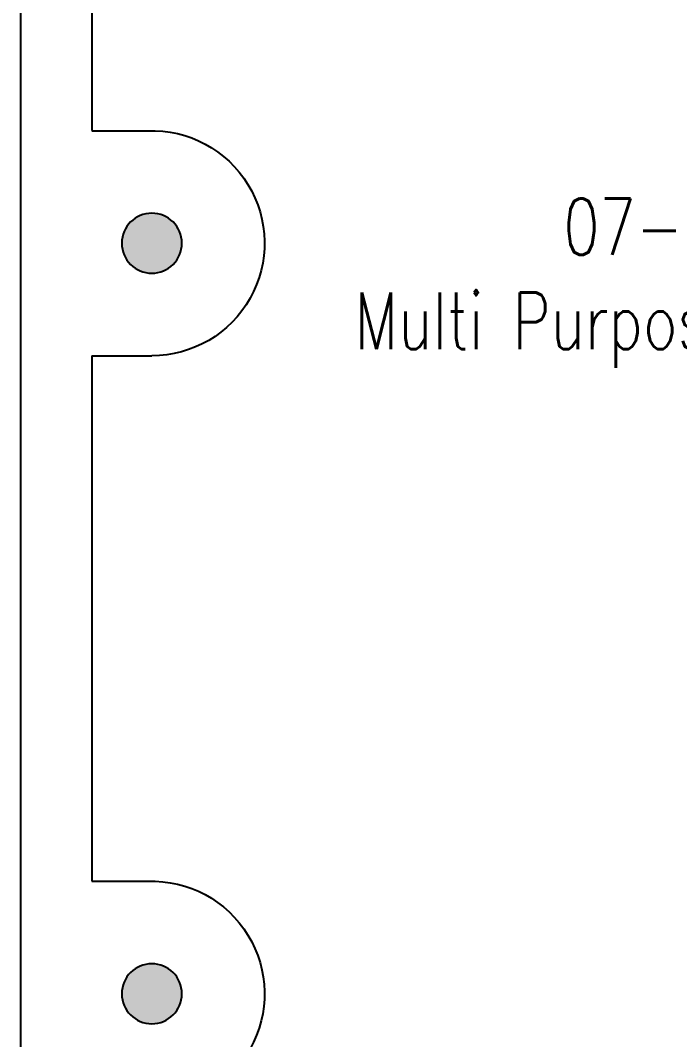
# Model space of a CAD drawing. Extents: x 11182 to 734459, y -1391328 to 152085.
# Drawn here: x 110223 to 114612, y -567561 to -560770 of the extents above; entities that cross this region are included whole.
import ezdxf
from ezdxf.enums import TextEntityAlignment as Align

# ---------------------------------------------------------------- set-up
doc = ezdxf.new("R2010")
doc.units = 0
doc.header["$LTSCALE"] = 500
doc.header["$MEASUREMENT"] = 0
for name, color, linetype in [('0_room_data', 7, 'CONTINUOUS'), ('1_Wall_Exist', 251, 'CONTINUOUS'), ('3_Text', 7, 'CONTINUOUS')]:
    doc.layers.add(name, color=color, linetype=linetype)
doc.styles.add('1_200', font='simplex.shx', dxfattribs={"width": 0.75, "height": 460})

# ---------------------------------------------------------------- blocks, each defined once
blk = doc.blocks.new('room_data')
at = {"layer": '3_Text', "style": '1_200', "width": 0.75}
for tag, p in [('ROOMNUM', (0, 0)), ('ROOMUSE', (0, -575))]:
    blk.add_attdef(tag, text='', height=345, dxfattribs=at).set_placement(p, align=Align.MIDDLE_CENTER)

msp = doc.modelspace()

# ---------------------------------------------------------------- hatches: boundary and pattern name
at = {"layer": '1_Wall_Exist'}
for points in [[(111278.4, -562167.4), (111296.5, -562225.6), (111297.3, -562286.2), (111280, -562338.9), (111250.9, -562387.7), (111217.8, -562417.6), (111184.8, -562436.5), (111148.6, -562449.9), (111111.6, -562455.4), (111068.3, -562455.4), (111031.3, -562444.4), (110992, -562425.5), (110959.7, -562400.3), (110926.6, -562360.2), (110907.7, -562317.7), (110899.1, -562272), (110899.9, -562220.1), (110914.8, -562173.7), (110936.1, -562137.5), (110962.8, -562106), (110994.3, -562084), (111028.9, -562066.6), (111064.4, -562057.2), (111108.4, -562054.8), (111150.9, -562060.3), (111187.1, -562074.5), (111219.4, -562095), (111247.7, -562120.2), (111269.8, -562151.6)], [(111278.3, -567167.5), (111296.4, -567225.7), (111297.2, -567286.3), (111279.9, -567339), (111250.8, -567387.8), (111217.7, -567417.7), (111184.7, -567436.6), (111148.5, -567450), (111111.5, -567455.5), (111068.2, -567455.5), (111031.2, -567444.5), (110991.9, -567425.6), (110959.6, -567400.4), (110926.5, -567360.3), (110907.6, -567317.8), (110899, -567272.1), (110899.8, -567220.2), (110914.7, -567173.8), (110936, -567137.6), (110962.7, -567106.1), (110994.2, -567084.1), (111028.8, -567066.7), (111064.3, -567057.3), (111108.3, -567054.9), (111150.8, -567060.4), (111187, -567074.6), (111219.3, -567095.1), (111247.6, -567120.3), (111269.7, -567151.7)]]:
    msp.add_hatch(color=256, dxfattribs=at).paths.add_polyline_path(points)

# ---------------------------------------------------------------- linework, layer by layer
for p, q in [((110223.3, -554500.5), (110223.1, -572188.5)), ((110698.4, -558005), (110698.4, -561504.9)), ((110698.2, -561505.4), (111098.2, -561505.4)), ((110698.2, -563005), (111098.4, -563005)), ((110698.3, -563004.5), (110698.3, -566505.9)), ((110698.3, -566505.4), (111098.2, -566505.4))]:
    msp.add_line(p, q, dxfattribs=at)
at = {"layer": '1_Wall_Exist', "extrusion": (0, 0, -1)}
for centre, radius in [((-111098.4, -562255), 200.1), ((-111098.3, -567255.1), 200)]:
    msp.add_circle(centre, radius, dxfattribs=at)
for centre, end in [((-111098.3, -562255), 270), ((-111098.4, -567255), 270.00764)]:
    msp.add_arc(centre, 750, 87.86816, end, dxfattribs=at)

# ---------------------------------------------------------------- block references
at = {"layer": '0_room_data', "xscale": 1.089432688349144, "yscale": 1.089432688349144, "zscale": 1.089432688349144}
msp.add_blockref('room_data', (114598.6, -562145.5), dxfattribs=at).add_auto_attribs({'ROOMNUM': '07-172', 'ROOMUSE': 'Multi Purpose Seminar'})

doc.saveas('drawing.dxf')
